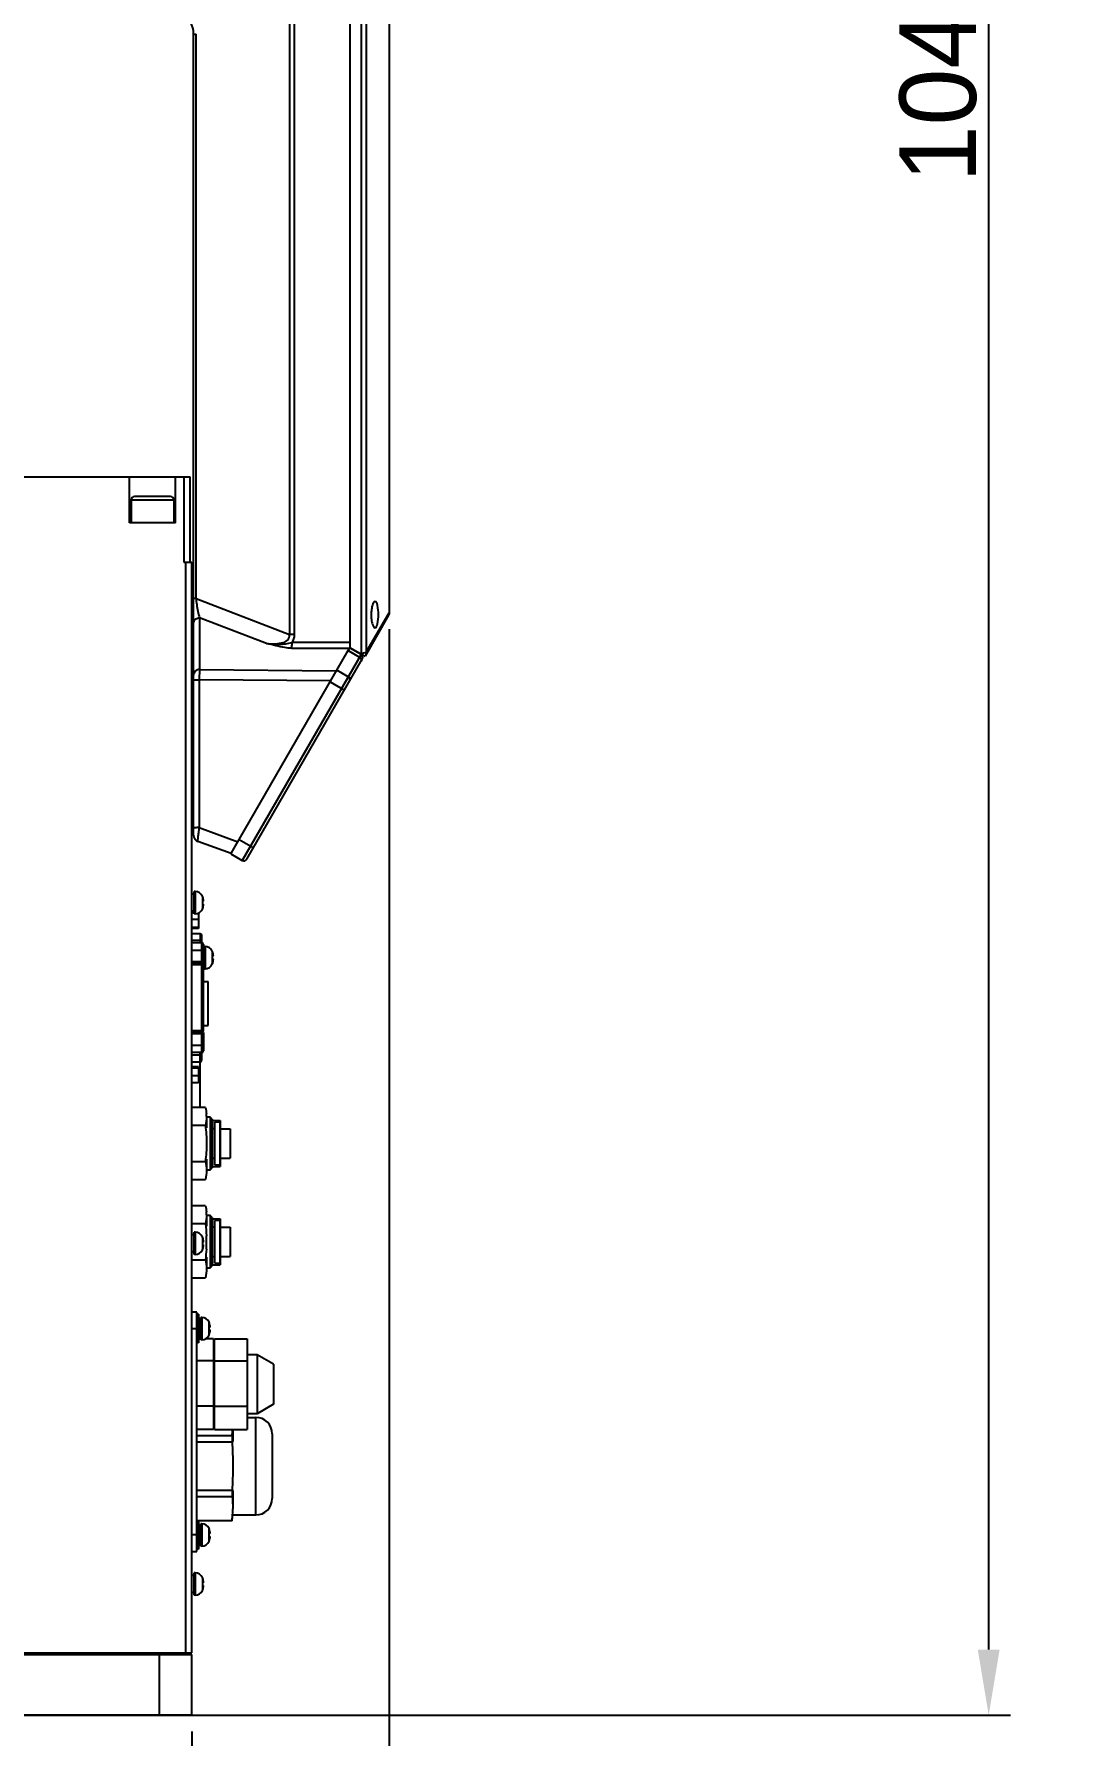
# Model space of a CAD drawing. Header units: millimetres. Extents: x 4086 to 8300, y 123 to 1549.
# Drawn here: x 6972.9 to 7069.1, y 837.6 to 993.5 of the extents above; entities that cross this region are included whole.
import ezdxf

# ---------------------------------------------------------------- set-up
doc = ezdxf.new("R2010")
doc.units = ezdxf.units.MM
doc.layers.add('轮廓实线层', color=7, linetype='Continuous', lineweight=30)
doc.styles.add('思源黑', font='SourceHanSansCN-Normal.ttf')
doc.dimstyles.new('尺寸标注_3_10比例', dxfattribs={"dimtxt": 7, "dimasz": 6, "dimexe": 2, "dimexo": 1.5, "dimgap": 1, "dimtad": 1, "dimdec": 1, "dimlfac": 3.333333, "dimdsep": 46, "dimtxsty": '思源黑', "dimcen": 0.09, "dimadec": 0, "dimazin": 0, "dimtp": 0.01, "dimtm": 0.01, "dimtfac": 1, "dimtdec": 1, "dimtofl": 0, "dimtmove": 0, "dimatfit": 3, "dimfxl": 0, "dimtolj": 1, "dimarcsym": 0})

# ---------------------------------------------------------------- blocks, each defined once
blk = doc.blocks.new('*D2689')
at = {"layer": 'Defpoints', "color": 0}
for p in [(6888.56, 1141.11), (7060.31, 1141.11), (6956.26, 839.53)]:
    blk.add_point(p, dxfattribs=at)
at = {"layer": '轮廓实线层', "color": 0, "lineweight": -2}
for p, q in [((6890.06, 1141.11), (7062.31, 1141.11)), ((7060.31, 845.53), (7060.31, 1135.11)), ((6957.76, 839.53), (7062.31, 839.53))]:
    blk.add_line(p, q, dxfattribs=at)
at = {"layer": '轮廓实线层', "color": 0}
for points in [[(7061.31, 1135.11), (7059.31, 1135.11), (7060.31, 1141.11)], [(7059.31, 845.53), (7061.31, 845.53), (7060.31, 839.53)]]:
    blk.add_solid(points, dxfattribs=at)
at = {"layer": '轮廓实线层', "color": 0, "insert": (7055.69, 990.32), "char_height": 7, "attachment_point": 5, "rotation": 90, "style": '思源黑'}
blk.add_mtext('\\A1;\\A1;1040', dxfattribs=at)
blk = doc.blocks.new('*D2693')
at = {"layer": 'Defpoints', "color": 0}
for p in [(6936.64, 839.53), (6987.34, 839.53), (6987.34, 813.29)]:
    blk.add_point(p, dxfattribs=at)
at = {"layer": '轮廓实线层', "color": 0, "lineweight": -2}
for p, q in [((6936.64, 838.03), (6936.64, 811.29)), ((6987.34, 838.03), (6987.34, 811.29)), ((6942.64, 813.29), (6981.34, 813.29))]:
    blk.add_line(p, q, dxfattribs=at)
at = {"layer": '轮廓实线层', "color": 0}
for points in [[(6942.64, 814.29), (6942.64, 812.29), (6936.64, 813.29)], [(6981.34, 812.29), (6981.34, 814.29), (6987.34, 813.29)]]:
    blk.add_solid(points, dxfattribs=at)
at = {"layer": '轮廓实线层', "color": 0, "insert": (6961.99, 817.91), "char_height": 7, "attachment_point": 5, "style": '思源黑'}
blk.add_mtext('\\A1;169', dxfattribs=at)
blk = doc.blocks.new('*D2700')
at = {"layer": 'Defpoints', "color": 0}
for p in [(7005.42, 940.49), (6987.34, 839.53), (7005.42, 827.67)]:
    blk.add_point(p, dxfattribs=at)
at = {"layer": '轮廓实线层', "color": 0, "lineweight": -2}
for p, q in [((7005.42, 938.99), (7005.42, 825.67)), ((6987.34, 838.03), (6987.34, 825.67)), ((6993.34, 827.67), (6999.42, 827.67))]:
    blk.add_line(p, q, dxfattribs=at)
at = {"layer": '轮廓实线层', "color": 0}
for points in [[(6993.34, 828.67), (6993.34, 826.67), (6987.34, 827.67)], [(6999.42, 826.67), (6999.42, 828.67), (7005.42, 827.67)]]:
    blk.add_solid(points, dxfattribs=at)
at = {"layer": '轮廓实线层', "color": 0, "insert": (6996.38, 832.3), "char_height": 7, "attachment_point": 5, "style": '思源黑'}
blk.add_mtext('\\A1;60.3', dxfattribs=at)
blk = doc.blocks.new('*D2706')
at = {"layer": 'Defpoints', "color": 0}
for p in [(7030.91, 828.14), (6987.34, 824.74), (6987.34, 813.31)]:
    blk.add_point(p, dxfattribs=at)
at = {"layer": '轮廓实线层', "color": 0, "lineweight": -2}
for p, q in [((7030.91, 826.64), (7030.91, 811.31)), ((6987.34, 823.24), (6987.34, 811.31)), ((7024.91, 813.31), (6993.34, 813.31)), ((7030.91, 813.31), (7322.38, 813.31))]:
    blk.add_line(p, q, dxfattribs=at)
at = {"layer": '轮廓实线层', "color": 0}
for points in [[(6993.34, 814.31), (6993.34, 812.31), (6987.34, 813.31)], [(7024.91, 812.31), (7024.91, 814.31), (7030.91, 813.31)]]:
    blk.add_solid(points, dxfattribs=at)
at = {"layer": '轮廓实线层', "color": 0, "insert": (7179.65, 819.31), "char_height": 7, "attachment_point": 5, "style": '思源黑'}
blk.add_mtext('\\A1;150 or more space for battery replacement and cable installation', dxfattribs=at)

msp = doc.modelspace()

# ---------------------------------------------------------------- linework, layer by layer
for p, q in [((7002.882, 936.703), (7002.876, 1002.444)), ((7003.311, 1002.444), (7003.311, 936.886)), ((7005.419, 1003.703), (7005.419, 940.491)), ((7001.819, 1001.958), (7001.819, 937.319)), ((6996.297, 999.043), (6996.297, 938.484)), ((6996.744, 938.484), (6996.744, 999.043)), ((6987.494, 993.484), (6987.721, 993.484)), ((6987.494, 920.106), (6987.494, 993.484)), ((6987.721, 941.784), (6987.721, 993.484)), ((6905.437, 952.934), (6987.194, 952.934)), ((6981.644, 948.734), (6981.644, 952.934)), ((6985.844, 948.734), (6985.844, 952.934)), ((6986.594, 952.934), (6986.594, 945.134)), ((6987.194, 945.134), (6987.194, 952.934)), ((6981.794, 950.834), (6985.694, 950.834)), ((6981.794, 950.834), (6981.794, 948.734)), ((6985.394, 951.134), (6982.094, 951.134)), ((6985.694, 950.834), (6985.694, 948.734)), ((6985.844, 948.734), (6981.644, 948.734)), ((6986.594, 945.134), (6987.344, 945.134)), ((6986.744, 945.134), (6986.744, 845.234)), ((6987.344, 845.234), (6987.344, 945.134)), ((6987.494, 944.285), (6987.344, 944.285)), ((6987.344, 942.785), (6987.494, 942.785)), ((6987.721, 941.784), (6987.494, 941.784)), ((6987.721, 941.784), (6996.297, 938.484)), ((6987.494, 940.704), (6987.344, 940.704)), ((6994.182, 937.679), (6988.056, 940.037)), ((6988.056, 940.037), (6988.056, 935.296)), ((7005.359, 940.266), (7003.198, 936.523)), ((7003.311, 936.886), (7005.419, 940.491)), ((6987.344, 939.405), (6987.494, 939.405)), ((6996.744, 938.484), (6996.297, 938.484)), ((6991.223, 918.936), (7001.665, 937.022)), ((6996.479, 937.245), (7001.794, 937.245)), ((7001.819, 937.764), (6996.516, 937.764)), ((7001.665, 937.022), (7001.819, 937.289)), ((7001.665, 937.022), (7002.704, 936.422)), ((7002.839, 936.655), (7001.799, 937.255)), ((7001.819, 937.319), (7003.198, 936.523)), ((7001.819, 937.319), (7001.819, 937.289)), ((7003.073, 936.783), (7002.879, 936.702)), ((6988.056, 935.296), (7000.6, 935.178)), ((7002.839, 936.655), (6991.953, 917.801)), ((6992.363, 917.91), (7002.948, 936.245)), ((7001.663, 934.619), (7000.624, 935.219)), ((6987.494, 934.394), (6987.344, 934.394)), ((7000.059, 934.241), (6988.011, 934.354)), ((6988.011, 934.354), (6988.011, 920.81)), ((7000.008, 934.152), (7001.307, 933.402)), ((6987.344, 933.452), (6987.494, 933.452)), ((6987.494, 922.483), (6987.344, 922.483)), ((6987.344, 921.185), (6987.494, 921.185)), ((6988.011, 920.81), (6991.559, 919.518)), ((6992.963, 918.95), (6991.664, 919.7)), ((6990.933, 918.434), (6987.889, 919.542)), ((6990.914, 918.401), (6991.953, 917.801)), ((6990.933, 918.434), (6991.223, 918.936)), ((6987.647, 914.954), (6987.557, 914.954)), ((6987.557, 912.914), (6987.557, 914.954)), ((6987.647, 914.954), (6987.647, 912.914)), ((6987.557, 914.718), (6987.344, 914.718)), ((6988.312, 914.061), (6988.308, 914.009)), ((6988.308, 914.009), (6988.311, 913.934)), ((6988.311, 913.934), (6988.308, 913.86)), ((6988.308, 913.86), (6988.312, 913.806)), ((6988.338, 914.444), (6988.311, 914.511)), ((6988.311, 914.511), (6988.312, 914.061)), ((6988.312, 913.806), (6988.311, 913.363)), ((6988.311, 913.357), (6988.338, 913.424)), ((6988.338, 914.444), (6988.332, 914.444)), ((6988.416, 914.061), (6988.332, 914.061)), ((6988.332, 913.806), (6988.416, 913.806)), ((6988.332, 913.424), (6988.337, 913.424)), ((6987.557, 913.149), (6987.344, 913.149)), ((6987.557, 913.014), (6987.344, 913.014)), ((6987.944, 912.402), (6987.344, 912.402)), ((6987.647, 912.914), (6987.557, 912.914)), ((6987.944, 912.983), (6987.944, 911.565)), ((6987.944, 911.677), (6987.344, 911.677)), ((6987.944, 911.565), (6987.344, 911.565)), ((6987.344, 911.105), (6988.094, 911.105)), ((6987.344, 910.505), (6988.244, 910.505)), ((6988.244, 910.259), (6987.344, 910.259)), ((6988.094, 911.105), (6988.094, 910.259)), ((6988.244, 908.44), (6988.244, 910.954)), ((6987.344, 909.597), (6988.244, 909.597)), ((6988.394, 910.109), (6988.394, 908.302)), ((6988.457, 909.929), (6988.547, 909.929)), ((6988.457, 907.889), (6988.457, 909.929)), ((6988.547, 909.929), (6988.547, 907.889)), ((6989.211, 909.486), (6989.211, 908.332)), ((6989.238, 909.419), (6989.232, 909.419)), ((6989.316, 909.036), (6989.232, 909.036)), ((6989.232, 908.781), (6989.316, 908.781)), ((6988.244, 908.523), (6987.344, 908.523)), ((6988.244, 908.429), (6987.344, 908.429)), ((6987.344, 908.279), (6988.394, 908.279)), ((6988.244, 902.039), (6988.244, 908.429)), ((6988.394, 902.189), (6988.394, 908.279)), ((6988.394, 908.124), (6988.457, 908.124)), ((6988.457, 907.889), (6988.547, 907.889)), ((6989.232, 908.399), (6989.237, 908.399)), ((6988.394, 906.719), (6988.844, 906.719)), ((6988.844, 902.699), (6988.844, 906.719)), ((6988.394, 902.699), (6988.844, 902.699)), ((6988.394, 902.189), (6987.344, 902.189)), ((6987.344, 902.039), (6988.244, 902.039)), ((6987.344, 901.944), (6988.244, 901.944)), ((6988.244, 900.87), (6987.344, 900.87)), ((6988.244, 899.514), (6988.244, 901.989)), ((6988.394, 902.039), (6988.394, 900.359)), ((6988.244, 900.209), (6987.344, 900.209)), ((6988.244, 899.963), (6987.344, 899.963)), ((6987.344, 899.363), (6988.094, 899.363)), ((6988.094, 895.175), (6988.094, 900.209)), ((6987.944, 898.902), (6987.344, 898.902)), ((6987.944, 898.79), (6987.344, 898.79)), ((6987.944, 898.065), (6987.344, 898.065)), ((6987.944, 898.902), (6987.944, 897.453)), ((6987.944, 897.453), (6987.344, 897.453)), ((6988.576, 895.175), (6987.344, 895.175)), ((6988.576, 893.529), (6987.344, 893.529)), ((6988.694, 894.352), (6988.694, 893.309)), ((6989.005, 894.284), (6988.694, 894.284)), ((6989.189, 894.1), (6989.005, 894.284)), ((6989.005, 894.284), (6989.005, 889.484)), ((6989.189, 894.1), (6989.189, 889.668)), ((6989.189, 893.984), (6989.939, 893.984)), ((6989.459, 893.226), (6989.189, 893.226)), ((6989.909, 893.834), (6989.459, 893.834)), ((6989.459, 889.934), (6989.459, 893.834)), ((6989.909, 893.834), (6989.909, 889.934)), ((6989.939, 893.984), (6989.939, 889.784)), ((6989.939, 893.234), (6990.839, 893.234)), ((6990.839, 893.234), (6990.839, 890.534)), ((6987.344, 890.238), (6988.576, 890.238)), ((6988.694, 890.459), (6988.694, 889.416)), ((6989.189, 890.541), (6989.459, 890.541)), ((6989.939, 890.534), (6990.839, 890.534)), ((6987.344, 888.593), (6988.576, 888.593)), ((6988.694, 889.484), (6989.005, 889.484)), ((6989.005, 889.484), (6989.189, 889.668)), ((6989.189, 889.784), (6989.939, 889.784)), ((6989.459, 889.934), (6989.909, 889.934)), ((6988.576, 886.175), (6987.344, 886.175)), ((6988.694, 885.352), (6988.694, 884.309)), ((6989.005, 885.284), (6988.694, 885.284)), ((6989.189, 885.1), (6989.005, 885.284)), ((6989.005, 885.284), (6989.005, 880.484)), ((6988.576, 884.529), (6987.344, 884.529)), ((6987.647, 883.754), (6987.557, 883.754)), ((6987.557, 881.714), (6987.557, 883.754)), ((6987.647, 883.754), (6987.647, 881.714)), ((6989.189, 885.1), (6989.189, 880.668)), ((6989.189, 884.984), (6989.939, 884.984)), ((6989.459, 884.226), (6989.189, 884.226)), ((6989.909, 884.834), (6989.459, 884.834)), ((6989.459, 880.934), (6989.459, 884.834)), ((6989.909, 884.834), (6989.909, 880.934)), ((6989.939, 884.984), (6989.939, 880.784)), ((6989.939, 884.234), (6990.839, 884.234)), ((6990.839, 884.234), (6990.839, 881.534)), ((6987.557, 883.518), (6987.344, 883.518)), ((6988.312, 882.861), (6988.308, 882.809)), ((6988.308, 882.809), (6988.311, 882.734)), ((6988.311, 882.734), (6988.308, 882.66)), ((6988.308, 882.66), (6988.312, 882.606)), ((6988.338, 883.244), (6988.311, 883.311)), ((6988.311, 883.311), (6988.312, 882.861)), ((6988.312, 882.606), (6988.311, 882.163)), ((6988.311, 882.157), (6988.338, 882.224)), ((6988.338, 883.244), (6988.332, 883.244)), ((6988.416, 882.861), (6988.332, 882.861)), ((6988.332, 882.606), (6988.416, 882.606)), ((6988.332, 882.224), (6988.337, 882.224)), ((6987.557, 881.949), (6987.344, 881.949)), ((6987.344, 881.238), (6988.576, 881.238)), ((6987.647, 881.714), (6987.557, 881.714)), ((6988.694, 881.459), (6988.694, 880.416)), ((6989.005, 880.484), (6989.189, 880.668)), ((6989.189, 881.541), (6989.459, 881.541)), ((6989.189, 880.784), (6989.939, 880.784)), ((6989.459, 880.934), (6989.909, 880.934)), ((6989.939, 881.534), (6990.839, 881.534)), ((6987.344, 879.593), (6988.576, 879.593)), ((6988.694, 880.484), (6989.005, 880.484)), ((6987.794, 876.434), (6987.344, 876.434)), ((6987.794, 854.534), (6987.794, 876.434)), ((6987.944, 876.239), (6987.794, 876.239)), ((6987.944, 876.239), (6987.944, 873.629)), ((6988.247, 875.954), (6988.157, 875.954)), ((6988.157, 873.914), (6988.157, 875.954)), ((6988.247, 875.954), (6988.247, 873.914)), ((6987.344, 874.934), (6987.794, 874.934)), ((6988.157, 875.718), (6987.944, 875.718)), ((6988.911, 875.511), (6988.938, 875.444)), ((6988.911, 875.511), (6988.911, 874.361)), ((6988.938, 874.424), (6988.911, 874.357)), ((6988.938, 875.444), (6988.932, 875.444)), ((6989.016, 875.061), (6988.932, 875.061)), ((6988.932, 874.806), (6989.016, 874.806)), ((6988.932, 874.424), (6988.937, 874.424)), ((6987.944, 873.629), (6987.794, 873.629)), ((6988.157, 874.149), (6987.944, 874.149)), ((6988.157, 873.99), (6987.944, 873.99)), ((6988.247, 873.914), (6988.157, 873.914)), ((6989.324, 873.99), (6988.554, 873.99)), ((6988.911, 874.361), (6988.911, 874.357)), ((6989.324, 873.99), (6989.324, 865.678)), ((6989.414, 873.99), (6992.414, 873.99)), ((6989.414, 865.678), (6989.414, 873.99)), ((6992.414, 873.99), (6992.414, 865.678)), ((6989.324, 871.985), (6987.794, 871.985)), ((6989.324, 872.624), (6989.414, 872.624)), ((6989.414, 871.985), (6992.414, 871.985)), ((6993.314, 872.534), (6992.414, 872.534)), ((6994.814, 871.668), (6993.314, 872.534)), ((6993.314, 872.534), (6993.314, 867.134)), ((6994.814, 871.668), (6994.814, 868)), ((6989.324, 867.829), (6987.794, 867.829)), ((6989.324, 867.044), (6989.414, 867.044)), ((6989.414, 867.829), (6992.414, 867.829)), ((6993.314, 867.134), (6992.414, 867.134)), ((6992.414, 866.804), (6993.194, 866.804)), ((6993.194, 857.864), (6993.194, 866.804)), ((6994.814, 868), (6993.314, 867.134)), ((6989.324, 865.678), (6987.794, 865.678)), ((6991.02, 865.113), (6987.794, 865.113)), ((6989.414, 865.678), (6992.414, 865.678)), ((6991.02, 865.113), (6991.02, 864.57)), ((6991.094, 865.678), (6991.094, 864.584)), ((6994.694, 865.304), (6994.694, 859.364)), ((6987.794, 864.57), (6991.02, 864.57)), ((6991.02, 860.098), (6987.794, 860.098)), ((6987.794, 859.555), (6991.02, 859.555)), ((6991.02, 860.098), (6991.02, 859.555)), ((6991.094, 860.098), (6991.094, 858.437)), ((6987.944, 857.339), (6987.794, 857.339)), ((6987.944, 857.339), (6987.944, 854.729)), ((6991.02, 857.319), (6987.944, 857.319)), ((6991.094, 857.864), (6993.194, 857.864)), ((6987.794, 856.034), (6987.344, 856.034)), ((6988.157, 856.818), (6987.944, 856.818)), ((6988.247, 857.054), (6988.157, 857.054)), ((6988.157, 855.014), (6988.157, 857.054)), ((6988.247, 857.054), (6988.247, 855.014)), ((6988.911, 856.611), (6988.938, 856.544)), ((6988.911, 856.611), (6988.911, 855.461)), ((6988.938, 856.544), (6988.932, 856.544)), ((6989.016, 856.161), (6988.932, 856.161)), ((6988.932, 855.906), (6989.016, 855.906)), ((6987.344, 854.534), (6987.794, 854.534)), ((6987.944, 854.729), (6987.794, 854.729)), ((6988.157, 855.249), (6987.944, 855.249)), ((6988.247, 855.014), (6988.157, 855.014)), ((6988.938, 855.524), (6988.911, 855.457)), ((6988.911, 855.461), (6988.911, 855.457)), ((6988.932, 855.524), (6988.937, 855.524)), ((6987.647, 852.554), (6987.557, 852.554)), ((6987.557, 850.514), (6987.557, 852.554)), ((6987.647, 852.554), (6987.647, 850.514)), ((6987.557, 852.318), (6987.344, 852.318)), ((6988.312, 851.661), (6988.308, 851.609)), ((6988.308, 851.609), (6988.311, 851.534)), ((6988.311, 851.534), (6988.308, 851.46)), ((6988.308, 851.46), (6988.312, 851.406)), ((6988.338, 852.044), (6988.311, 852.111)), ((6988.311, 852.111), (6988.312, 851.661)), ((6988.312, 851.406), (6988.311, 850.963)), ((6988.311, 850.957), (6988.338, 851.024)), ((6988.338, 852.044), (6988.332, 852.044)), ((6988.416, 851.661), (6988.332, 851.661)), ((6988.332, 851.406), (6988.416, 851.406)), ((6988.332, 851.024), (6988.337, 851.024)), ((6987.557, 850.749), (6987.344, 850.749)), ((6987.647, 850.514), (6987.557, 850.514)), ((6899.744, 845.084), (6987.344, 845.084)), ((6905.444, 845.234), (6987.344, 845.234)), ((6984.344, 845.084), (6984.344, 839.534)), ((6986.294, 845.234), (6986.294, 845.084)), ((6987.194, 845.084), (6987.194, 845.234)), ((6987.344, 839.534), (6987.344, 845.084)), ((6987.344, 839.534), (6899.744, 839.534))]:
    msp.add_line(p, q)
for centre, radius, start, end in [((6985.094, 993.484), 2.4, 0, 53.17051), ((6982.094, 950.834), 0.3, 90, 180), ((6985.394, 950.834), 0.3, 0, 90), ((7007.534, 940.317), 3.773, 177.21848, 178.80767), ((7007.478, 940.318), 3.718, 178.80632, 179.99734), ((7007.459, 940.319), 3.698, 180.00192, 180.96865), ((7007.526, 940.32), 3.765, 180.96874, 182.55893), ((7007.305, 940.306), 3.544, 182.49456, 187.01848), ((7007.493, 940.319), 3.732, 176.17338, 177.21958), ((7007.211, 940.341), 3.45, 172.86844, 176.21617), ((7006.84, 940.252), 3.076, 187.07638, 188.53138), ((7006.671, 940.227), 2.905, 188.53641, 189.40179), ((7002.689, 936.395), 0.3, 330, 60), ((6988.094, 920.106), 0.6, 180, 250), ((6992.103, 918.06), 0.3, 240, 330), ((6987.647, 914.234), 0.72, 22.61986, 90), ((6987.647, 913.634), 0.72, 270, 337.38014), ((6986.927, 913.934), 1.495, 4.89378, 19.95213), ((6986.927, 913.934), 1.411, 354.81427, 5.18573), ((6986.927, 913.934), 1.495, 340.04787, 355.10622), ((6988.094, 910.955), 0.15, 0, 90), ((6988.244, 910.109), 0.15, 0, 90), ((6988.547, 909.209), 0.72, 22.61979, 90), ((6987.827, 908.909), 1.495, 4.89378, 22.61986), ((6987.827, 908.909), 1.495, 337.38014, 355.10622), ((6987.827, 908.909), 1.411, 354.81427, 5.18573), ((6988.244, 908.279), 0.15, 0, 90), ((6988.547, 908.609), 0.72, 270.00023, 337.38021), ((6988.244, 902.189), 0.15, 270, 0), ((6988.094, 899.513), 0.15, 270, 0), ((6988.244, 900.359), 0.15, 270, 0), ((6985.971, 894.35), 2.723, 0.03588, 5.753), ((6985.971, 885.35), 2.723, 0.03588, 5.753), ((6987.647, 883.034), 0.72, 22.61986, 90), ((6986.927, 882.734), 1.495, 4.89378, 19.95213), ((6986.927, 882.734), 1.411, 354.81427, 5.18573), ((6986.927, 882.734), 1.495, 340.04787, 355.10622), ((6977.29, 882.912), 11.405, 356.41322, 357.12933), ((6977.847, 882.881), 10.847, 357.11758, 2.88084), ((6987.647, 882.434), 0.72, 270, 337.38014), ((6988.247, 875.234), 0.72, 22.61986, 90), ((6987.527, 874.934), 1.495, 4.89378, 19.95213), ((6987.527, 874.934), 1.411, 354.81427, 5.18573), ((6987.527, 874.934), 1.495, 340.04787, 355.10622), ((6988.247, 874.634), 0.72, 270, 337.38014), ((6993.194, 865.304), 1.5, 0, 90), ((6981.211, 866.352), 9.887, 352.79974, 356.0892), ((6993.194, 859.364), 1.5, 270, 0), ((6980.77, 858.607), 10.33, 352.8375, 354.9197), ((6982.623, 858.447), 8.471, 354.88283, 359.92788), ((6988.247, 856.334), 0.72, 22.61986, 90), ((6987.527, 856.034), 1.495, 4.89378, 19.95213), ((6987.527, 856.034), 1.411, 354.81427, 5.18573), ((6987.527, 856.034), 1.495, 340.04787, 355.10622), ((6988.247, 855.734), 0.72, 270, 337.38014), ((6987.647, 851.834), 0.72, 22.61986, 90), ((6986.927, 851.534), 1.495, 4.89378, 19.95213), ((6986.927, 851.534), 1.411, 354.81427, 5.18573), ((6986.927, 851.534), 1.495, 340.04787, 355.10622), ((6987.647, 851.234), 0.72, 270, 337.38014)]:
    msp.add_arc(centre, radius, start, end)
for points, knots in [([(6987.721, 941.784), (6987.736, 941.607), (6987.807, 941.018), (6987.921, 940.43), (6988.056, 940.037)], [0, 0, 0, 0, 0.2990052, 1, 1, 1, 1]), ([(7004.115, 941.519), (7004.023, 941.519), (7003.852, 941.201), (7003.812, 940.956), (7003.788, 940.769)], [0, 0, 0, 0, 0.3296658, 1, 1, 1, 1]), ([(7004.425, 940.319), (7004.425, 940.606), (7004.406, 940.948), (7004.252, 941.519), (7004.115, 941.519)], [0, 0, 0, 0, 0.6776635, 1, 1, 1, 1]), ([(6987.494, 939.518), (6987.494, 939.648), (6987.63, 939.928), (6987.913, 940.029), (6988.056, 940.037)], [0, 0, 0, 0, 0.4753746, 1, 1, 1, 1]), ([(7004.115, 939.119), (7004.252, 939.119), (7004.406, 939.689), (7004.425, 940.032), (7004.425, 940.319)], [0, 0, 0, 0, 0.3223234, 1, 1, 1, 1]), ([(6994.182, 937.679), (6994.413, 937.655), (6994.872, 937.628), (6995.525, 937.691), (6996.14, 937.885), (6996.319, 938.304), (6996.297, 938.484)], [0, 0, 0, 0, 0.2757927, 0.5419249, 0.7853372, 1, 1, 1, 1]), ([(7003.805, 939.752), (7003.831, 939.593), (7003.873, 939.378), (7004.034, 939.119), (7004.115, 939.119)], [0, 0, 0, 0, 0.6660656, 1, 1, 1, 1]), ([(6994.182, 937.679), (6994.565, 937.624), (6995.351, 937.539), (6996.13, 937.675), (6996.516, 937.764)], [0, 0, 0, 0, 0.4943548, 1, 1, 1, 1]), ([(6996.479, 937.245), (6996.272, 937.245), (6995.49, 937.312), (6994.738, 937.538), (6994.182, 937.679)], [0, 0, 0, 0, 0.2652193, 1, 1, 1, 1]), ([(6996.479, 937.245), (6996.486, 937.276), (6996.511, 937.448), (6996.516, 937.622), (6996.516, 937.764)], [0, 0, 0, 0, 0.1819882, 1, 1, 1, 1]), ([(7003.311, 936.886), (7003.298, 936.88), (7003.218, 936.846), (7003.139, 936.811), (7003.073, 936.783)], [0, 0, 0, 0, 0.1735878, 1, 1, 1, 1]), ([(7003.278, 936.661), (7003.29, 936.683), (7003.31, 936.73), (7003.317, 936.781), (7003.318, 936.807)], [0, 0, 0, 0, 0.4922581, 1, 1, 1, 1]), ([(7003.318, 936.807), (7003.319, 936.82), (7003.318, 936.847), (7003.314, 936.873), (7003.311, 936.886)], [0, 0, 0, 0, 0.4976281, 1, 1, 1, 1]), ([(6988.056, 935.296), (6987.913, 935.288), (6987.63, 935.187), (6987.494, 934.908), (6987.494, 934.777)], [0, 0, 0, 0, 0.524625, 1, 1, 1, 1]), ([(6988.056, 935.296), (6988.049, 935.238), (6988.022, 934.925), (6988.013, 934.61), (6988.011, 934.354)], [0, 0, 0, 0, 0.185282, 1, 1, 1, 1]), ([(6987.494, 934.306), (6987.494, 934.32), (6987.566, 934.325), (6987.707, 934.354), (6987.887, 934.353), (6988.011, 934.354)], [0, 0, 0, 0, 0.0766603, 0.2869987, 1, 1, 1, 1]), ([(6988.011, 920.81), (6987.887, 920.809), (6987.708, 920.81), (6987.568, 920.78), (6987.494, 920.775), (6987.494, 920.762)], [0, 0, 0, 0, 0.7089791, 0.9216694, 1, 1, 1, 1]), ([(6988.011, 920.81), (6987.985, 920.654), (6987.941, 920.368), (6987.878, 919.961), (6987.888, 919.735), (6987.854, 919.554), (6987.889, 919.542)], [0, 0, 0, 0, 0.3708996, 0.693034, 0.9141397, 1, 1, 1, 1]), ([(6988.316, 908.514), (6988.304, 908.517), (6988.28, 908.522), (6988.256, 908.523), (6988.244, 908.523)], [0, 0, 0, 0, 0.4958105, 1, 1, 1, 1]), ([(6988.394, 908.468), (6988.394, 908.479), (6988.362, 908.501), (6988.335, 908.51), (6988.316, 908.514)], [0, 0, 0, 0, 0.3666976, 1, 1, 1, 1]), ([(6988.244, 901.944), (6988.267, 901.944), (6988.31, 901.95), (6988.352, 901.963), (6988.369, 901.973)], [0, 0, 0, 0, 0.538794, 1, 1, 1, 1]), ([(6988.369, 901.973), (6988.376, 901.977), (6988.386, 901.983), (6988.394, 901.995), (6988.394, 902)], [0, 0, 0, 0, 0.5955, 1, 1, 1, 1])]:
    msp.add_open_spline(points, degree=3, knots=knots)
for points in [[(7005.419, 940.491), (7005.419, 940.413), (7005.397, 940.333), (7005.359, 940.266)], [(6996.516, 937.764), (6996.662, 937.969), (6996.744, 938.232), (6996.744, 938.484)], [(7002.704, 936.422), (7002.816, 936.358), (7002.906, 936.171), (7002.841, 936.059)], [(7001.8, 934.255), (7001.864, 934.367), (7001.775, 934.554), (7001.663, 934.619)], [(6988.244, 909.597), (6988.297, 909.597), (6988.394, 909.595), (6988.394, 909.542)], [(6988.394, 900.926), (6988.394, 900.872), (6988.297, 900.87), (6988.244, 900.87)], [(6988.576, 895.175), (6988.624, 894.994), (6988.661, 894.809), (6988.68, 894.623)], [(6988.694, 894.352), (6988.694, 894.075), (6988.647, 893.797), (6988.576, 893.529)], [(6988.576, 893.529), (6988.649, 892.984), (6988.694, 892.434), (6988.694, 891.884)], [(6988.694, 891.884), (6988.694, 891.334), (6988.649, 890.783), (6988.576, 890.238)], [(6988.576, 890.238), (6988.647, 889.971), (6988.694, 889.693), (6988.694, 889.416)], [(6988.694, 889.416), (6988.694, 889.139), (6988.647, 888.86), (6988.576, 888.593)], [(6988.576, 886.175), (6988.624, 885.994), (6988.661, 885.809), (6988.68, 885.623)], [(6988.694, 885.352), (6988.694, 885.075), (6988.647, 884.797), (6988.576, 884.529)], [(6988.576, 884.529), (6988.625, 884.163), (6988.662, 883.795), (6988.68, 883.426)], [(6988.672, 882.199), (6988.652, 881.878), (6988.618, 881.557), (6988.576, 881.238)], [(6988.576, 881.238), (6988.647, 880.971), (6988.694, 880.693), (6988.694, 880.416)], [(6988.694, 880.416), (6988.694, 880.139), (6988.647, 879.86), (6988.576, 879.593)], [(6991.02, 864.57), (6991.067, 863.826), (6991.094, 863.08), (6991.094, 862.334)], [(6991.094, 862.334), (6991.094, 861.588), (6991.067, 860.842), (6991.02, 860.098)], [(6991.02, 859.555), (6991.066, 859.184), (6991.094, 858.81), (6991.094, 858.437)]]:
    msp.add_open_spline(points, degree=3)

# ---------------------------------------------------------------- dimensions: what is measured, and where the dimension line sits
at = {"layer": '轮廓实线层'}
dim = msp.add_linear_dim(base=(7060.311, 1141.11), p1=(6956.263, 839.534), p2=(6888.556, 1141.11), angle=90, text='\\A1;1040', dimstyle='尺寸标注_3_10比例', override={"dimtxsty": '思源黑'}, dxfattribs=at)
dim.commit()
dim.dimension.update_dxf_attribs({"geometry": '*D2689', "text_midpoint": (7055.685, 990.322)})
dim = msp.add_linear_dim(base=(7005.418862297, 827.666834192), p1=(6987.343862297, 839.533748769), p2=(7005.418862297, 940.490764752), dimstyle='尺寸标注_3_10比例', dxfattribs=at)
dim.commit()
dim.dimension.update_dxf_attribs({"geometry": '*D2700', "text_midpoint": (6996.381362297, 827.666834192), "dimtype": 160})
dim = msp.add_linear_dim(base=(6987.344, 813.311), p1=(7030.91, 828.143), p2=(6987.344, 824.739), text='150 or more space for battery replacement and cable installation', dimstyle='尺寸标注_3_10比例', override={"dimtxsty": '思源黑'}, dxfattribs=at)
dim.commit()
dim.dimension.update_dxf_attribs({"geometry": '*D2706', "text_midpoint": (7179.647, 813.311), "dimtype": 160})
dim = msp.add_linear_dim(base=(6987.344, 813.287), p1=(6936.644, 839.534), p2=(6987.344, 839.534), dimstyle='尺寸标注_3_10比例', dxfattribs=at)
dim.commit()
dim.dimension.update_dxf_attribs({"geometry": '*D2693', "text_midpoint": (6961.994, 817.913)})

doc.saveas('drawing.dxf')
